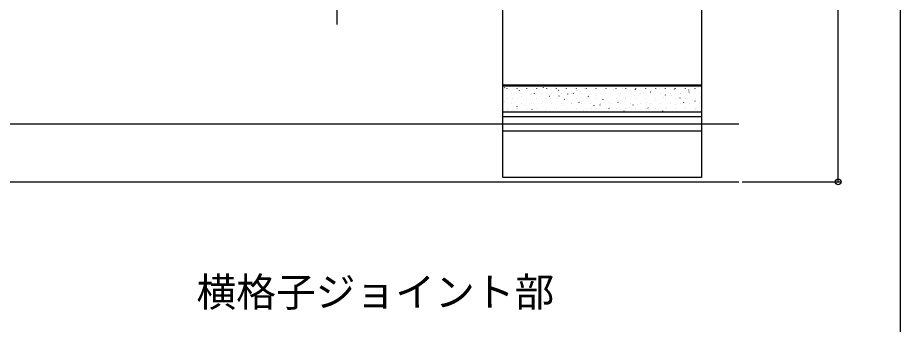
# Model space of a CAD drawing. Units: millimetres, scale not verified. Extents: x -875 to 875, y -1300 to 1292.
# Drawn here: x 608.5 to 875, y -528.8 to -436.3 of the extents above; entities that cross this region are included whole.
import ezdxf
from ezdxf.enums import TextEntityAlignment as Align

# ---------------------------------------------------------------- set-up
doc = ezdxf.new("R2010")
doc.units = ezdxf.units.MM
doc.header["$LTSCALE"] = 8
for name, color, linetype in [('0-1_USER1', 3, 'Continuous'), ('0-3_YKK_12', 2, 'Continuous'), ('0-4_YKK_13', 4, 'Continuous'), ('0-5_YKK_D', 6, 'Continuous'), ('0-6_YKK_ZWAK', 7, 'Continuous'), ('0-7_YSS_K', 3, 'Continuous')]:
    doc.layers.add(name, color=color, linetype=linetype)
doc.styles.add('ＭＳ ゴシック', font='')
doc.styles.get('ＭＳ ゴシック').set_extended_font_data('MS Gothic')

msp = doc.modelspace()

# ---------------------------------------------------------------- linework, layer by layer
at = {"layer": '0-3_YKK_12'}
for p, q in [((705, -438.35), (705, -333.35)), ((224.848, -485.85), (826.228, -485.85))]:
    msp.add_line(p, q, dxfattribs=at)
at = {"layer": '0-4_YKK_13'}
for p, q in [((755, -464.868), (755, -456.647)), ((755, -456.647), (815, -456.647)), ((755, -456.895), (815, -456.895)), ((755.575, -457.5), (755.52, -457.417)), ((756.299, -457.792), (756.299, -457.742)), ((757.083, -457.901), (757.079, -457.892)), ((759.289, -457.792), (759.289, -457.742)), ((759.712, -457.303), (759.708, -457.293)), ((760.079, -458.385), (760.023, -458.301)), ((762.279, -457.792), (762.279, -457.742)), ((765.269, -457.792), (765.269, -457.742)), ((767.305, -457.464), (767.25, -457.381)), ((768.259, -457.792), (768.259, -457.742)), ((768.419, -457.825), (768.416, -457.815)), ((771.048, -457.226), (771.045, -457.216)), ((771.249, -457.792), (771.249, -457.742)), ((771.808, -458.349), (771.753, -458.265)), ((774.239, -457.792), (774.239, -457.742)), ((777.229, -457.792), (777.229, -457.742)), ((779.756, -457.748), (779.753, -457.739)), ((780.219, -457.792), (780.219, -457.742)), ((782.385, -457.149), (782.382, -457.14)), ((783.209, -457.792), (783.209, -457.742)), ((786.199, -457.792), (786.199, -457.742)), ((789.189, -457.792), (789.189, -457.742)), ((790.56, -457.084), (790.505, -457.001)), ((791.093, -457.671), (791.089, -457.662)), ((792.179, -457.792), (792.179, -457.742)), ((793.722, -457.073), (793.718, -457.063)), ((795.063, -457.968), (795.008, -457.885)), ((795.169, -457.792), (795.169, -457.742)), ((798.159, -457.792), (798.159, -457.742)), ((799.817, -458.241), (799.814, -458.231)), ((801.149, -457.792), (801.149, -457.742)), ((802.29, -457.048), (802.234, -456.965)), ((802.429, -457.595), (802.426, -457.585)), ((804.139, -457.792), (804.139, -457.742)), ((805.058, -456.996), (805.055, -456.986)), ((806.793, -457.932), (806.738, -457.849)), ((807.129, -457.792), (807.129, -457.742)), ((810.119, -457.792), (810.119, -457.742)), ((811.154, -458.164), (811.151, -458.155)), ((813.109, -457.792), (813.109, -457.742)), ((813.766, -457.518), (813.763, -457.509)), ((756.299, -460.832), (756.299, -460.782)), ((757.674, -459.217), (757.674, -459.167)), ((758.071, -460.692), (758.067, -460.682)), ((759.289, -460.832), (759.289, -460.782)), ((760.664, -459.217), (760.664, -459.167)), ((760.683, -460.046), (760.68, -460.036)), ((762.279, -460.832), (762.279, -460.782)), ((763.312, -459.447), (763.309, -459.437)), ((763.654, -459.217), (763.654, -459.167)), ((764.582, -459.269), (764.527, -459.186)), ((765.269, -460.832), (765.269, -460.782)), ((765.807, -458.471), (765.804, -458.461)), ((766.644, -459.217), (766.644, -459.167)), ((768.259, -460.832), (768.259, -460.782)), ((769.085, -460.154), (769.03, -460.07)), ((769.407, -460.615), (769.404, -460.606)), ((769.634, -459.217), (769.634, -459.167)), ((771.249, -460.832), (771.249, -460.782)), ((772.02, -459.969), (772.016, -459.96)), ((772.624, -459.217), (772.624, -459.167)), ((773.588, -461.038), (773.533, -460.955)), ((774.239, -460.832), (774.239, -460.782)), ((774.649, -459.37), (774.645, -459.361)), ((775.614, -459.217), (775.614, -459.167)), ((776.311, -459.233), (776.256, -459.15)), ((777.144, -458.394), (777.141, -458.385)), ((777.229, -460.832), (777.229, -460.782)), ((778.604, -459.217), (778.604, -459.167)), ((780.219, -460.832), (780.219, -460.782)), ((780.744, -460.538), (780.741, -460.529)), ((780.815, -460.118), (780.759, -460.034)), ((781.594, -459.217), (781.594, -459.167)), ((783.209, -460.832), (783.209, -460.782)), ((783.356, -459.892), (783.353, -459.883)), ((784.584, -459.217), (784.584, -459.167)), ((785.318, -461.002), (785.263, -460.919)), ((785.985, -459.293), (785.982, -459.284)), ((786.199, -460.832), (786.199, -460.782)), ((787.574, -459.217), (787.574, -459.167)), ((788.481, -458.317), (788.477, -458.308)), ((789.189, -460.832), (789.189, -460.782)), ((790.564, -459.217), (790.564, -459.167)), ((792.081, -460.462), (792.077, -460.452)), ((792.179, -460.832), (792.179, -460.782)), ((793.554, -459.217), (793.554, -459.167)), ((794.693, -459.816), (794.69, -459.806)), ((795.169, -460.832), (795.169, -460.782)), ((796.544, -459.217), (796.544, -459.167)), ((797.322, -459.217), (797.319, -459.207)), ((798.159, -460.832), (798.159, -460.782)), ((799.566, -458.853), (799.511, -458.769)), ((799.534, -459.217), (799.534, -459.167)), ((801.149, -460.832), (801.149, -460.782)), ((802.524, -459.217), (802.524, -459.167)), ((803.417, -460.385), (803.414, -460.376)), ((804.07, -459.737), (804.014, -459.654)), ((804.139, -460.832), (804.139, -460.782)), ((805.514, -459.217), (805.514, -459.167)), ((806.03, -459.739), (806.026, -459.73)), ((807.129, -460.832), (807.129, -460.782)), ((808.504, -459.217), (808.504, -459.167)), ((808.573, -460.622), (808.518, -460.538)), ((808.659, -459.14), (808.655, -459.131)), ((810.119, -460.832), (810.119, -460.782)), ((811.296, -458.817), (811.241, -458.733)), ((811.494, -459.217), (811.494, -459.167)), ((813.109, -460.832), (813.109, -460.782)), ((814.484, -459.217), (814.484, -459.167)), ((814.754, -460.308), (814.751, -460.299)), ((755.575, -461.668), (755.572, -461.658)), ((757.674, -462.257), (757.674, -462.207)), ((759.34, -463.187), (759.284, -463.104)), ((760.664, -462.257), (760.664, -462.207)), ((761.671, -462.836), (761.668, -462.826)), ((763.654, -462.257), (763.654, -462.207)), ((764.283, -462.19), (764.28, -462.18)), ((766.644, -462.257), (766.644, -462.207)), ((766.912, -461.591), (766.909, -461.581)), ((769.634, -462.257), (769.634, -462.207)), ((772.624, -462.257), (772.624, -462.207)), ((773.008, -462.759), (773.004, -462.75)), ((775.614, -462.257), (775.614, -462.207)), ((775.62, -462.113), (775.617, -462.104)), ((778.091, -461.923), (778.036, -461.839)), ((778.249, -461.514), (778.245, -461.505)), ((778.604, -462.257), (778.604, -462.207)), ((781.594, -462.257), (781.594, -462.207)), ((782.595, -462.807), (782.539, -462.724)), ((784.344, -462.683), (784.341, -462.673)), ((784.584, -462.257), (784.584, -462.207)), ((786.957, -462.036), (786.953, -462.027)), ((787.098, -463.691), (787.043, -463.608)), ((787.574, -462.257), (787.574, -462.207)), ((789.585, -461.438), (789.582, -461.428)), ((789.821, -461.887), (789.766, -461.803)), ((790.564, -462.257), (790.564, -462.207)), ((793.186, -463.582), (793.182, -463.572)), ((793.554, -462.257), (793.554, -462.207)), ((794.324, -462.771), (794.269, -462.688)), ((795.681, -462.606), (795.678, -462.596)), ((796.544, -462.257), (796.544, -462.207)), ((798.293, -461.96), (798.29, -461.95)), ((798.827, -463.655), (798.772, -463.572)), ((799.534, -462.257), (799.534, -462.207)), ((800.922, -461.361), (800.919, -461.352)), ((802.524, -462.257), (802.524, -462.207)), ((804.522, -463.505), (804.519, -463.496)), ((805.514, -462.257), (805.514, -462.207)), ((807.018, -462.529), (807.014, -462.52)), ((808.504, -462.257), (808.504, -462.207)), ((809.63, -461.883), (809.627, -461.874)), ((811.494, -462.257), (811.494, -462.207)), ((812.259, -461.284), (812.255, -461.275)), ((813.076, -461.506), (813.021, -461.423)), ((814.484, -462.257), (814.484, -462.207)), ((755, -466.173), (815, -466.173)), ((756.299, -463.872), (756.299, -463.822)), ((756.547, -464.411), (756.543, -464.401)), ((759.176, -463.812), (759.172, -463.802)), ((759.289, -463.872), (759.289, -463.822)), ((762.279, -463.872), (762.279, -463.822)), ((763.843, -464.072), (763.788, -463.989)), ((765.269, -463.872), (765.269, -463.822)), ((767.883, -464.334), (767.88, -464.325)), ((768.259, -463.872), (768.259, -463.822)), ((770.512, -463.735), (770.509, -463.726)), ((771.249, -463.872), (771.249, -463.822)), ((774.239, -463.872), (774.239, -463.822)), ((777.229, -463.872), (777.229, -463.822)), ((779.22, -464.257), (779.217, -464.248)), ((780.219, -463.872), (780.219, -463.822)), ((781.849, -463.658), (781.846, -463.649)), ((783.209, -463.872), (783.209, -463.822)), ((786.199, -463.872), (786.199, -463.822)), ((787.945, -464.827), (787.941, -464.817)), ((789.189, -463.872), (789.189, -463.822)), ((790.557, -464.181), (790.553, -464.171)), ((791.601, -464.576), (791.546, -464.492)), ((792.179, -463.872), (792.179, -463.822)), ((795.169, -463.872), (795.169, -463.822)), ((798.159, -463.872), (798.159, -463.822)), ((799.281, -464.75), (799.278, -464.741)), ((801.149, -463.872), (801.149, -463.822)), ((801.893, -464.104), (801.89, -464.095)), ((803.331, -464.54), (803.275, -464.456)), ((804.139, -463.872), (804.139, -463.822)), ((807.129, -463.872), (807.129, -463.822)), ((810.119, -463.872), (810.119, -463.822)), ((810.618, -464.673), (810.615, -464.664)), ((813.109, -463.872), (813.109, -463.822)), ((813.23, -464.027), (813.227, -464.018)), ((755, -470.45), (815, -470.45))]:
    msp.add_line(p, q, dxfattribs=at)
msp.add_lwpolyline([(815, -287.15), (815, -484.55), (755, -484.55), (755, -287.15)], close=True, dxfattribs=at)
msp.add_lwpolyline([(815, -456.647), (815, -464.868), (755, -464.868)], dxfattribs=at)
at = {"layer": '0-5_YKK_D'}
for p, q in [((856.228, -485.85), (856.228, -285.85)), ((827.228, -485.85), (857.228, -485.85))]:
    msp.add_line(p, q, dxfattribs=at)
msp.add_circle((856.228, -485.85), 0.875, dxfattribs=at)
at = {"layer": '0-6_YKK_ZWAK'}
msp.add_lwpolyline([(-875, -1299.7), (875, -1299.7), (875, 1250.3)], dxfattribs=at)
at = {"layer": '0-7_YSS_K'}
msp.add_line((-112.5, -468.35), (826.228, -468.35), dxfattribs=at)

# ---------------------------------------------------------------- texts
at = {"layer": '0-1_USER1', "style": 'ＭＳ ゴシック'}
msp.add_text('横格子ジョイント部', height=8.798, dxfattribs=at).set_placement((662.523, -526.132), align=Align.BOTTOM_LEFT)

doc.saveas('drawing.dxf')
